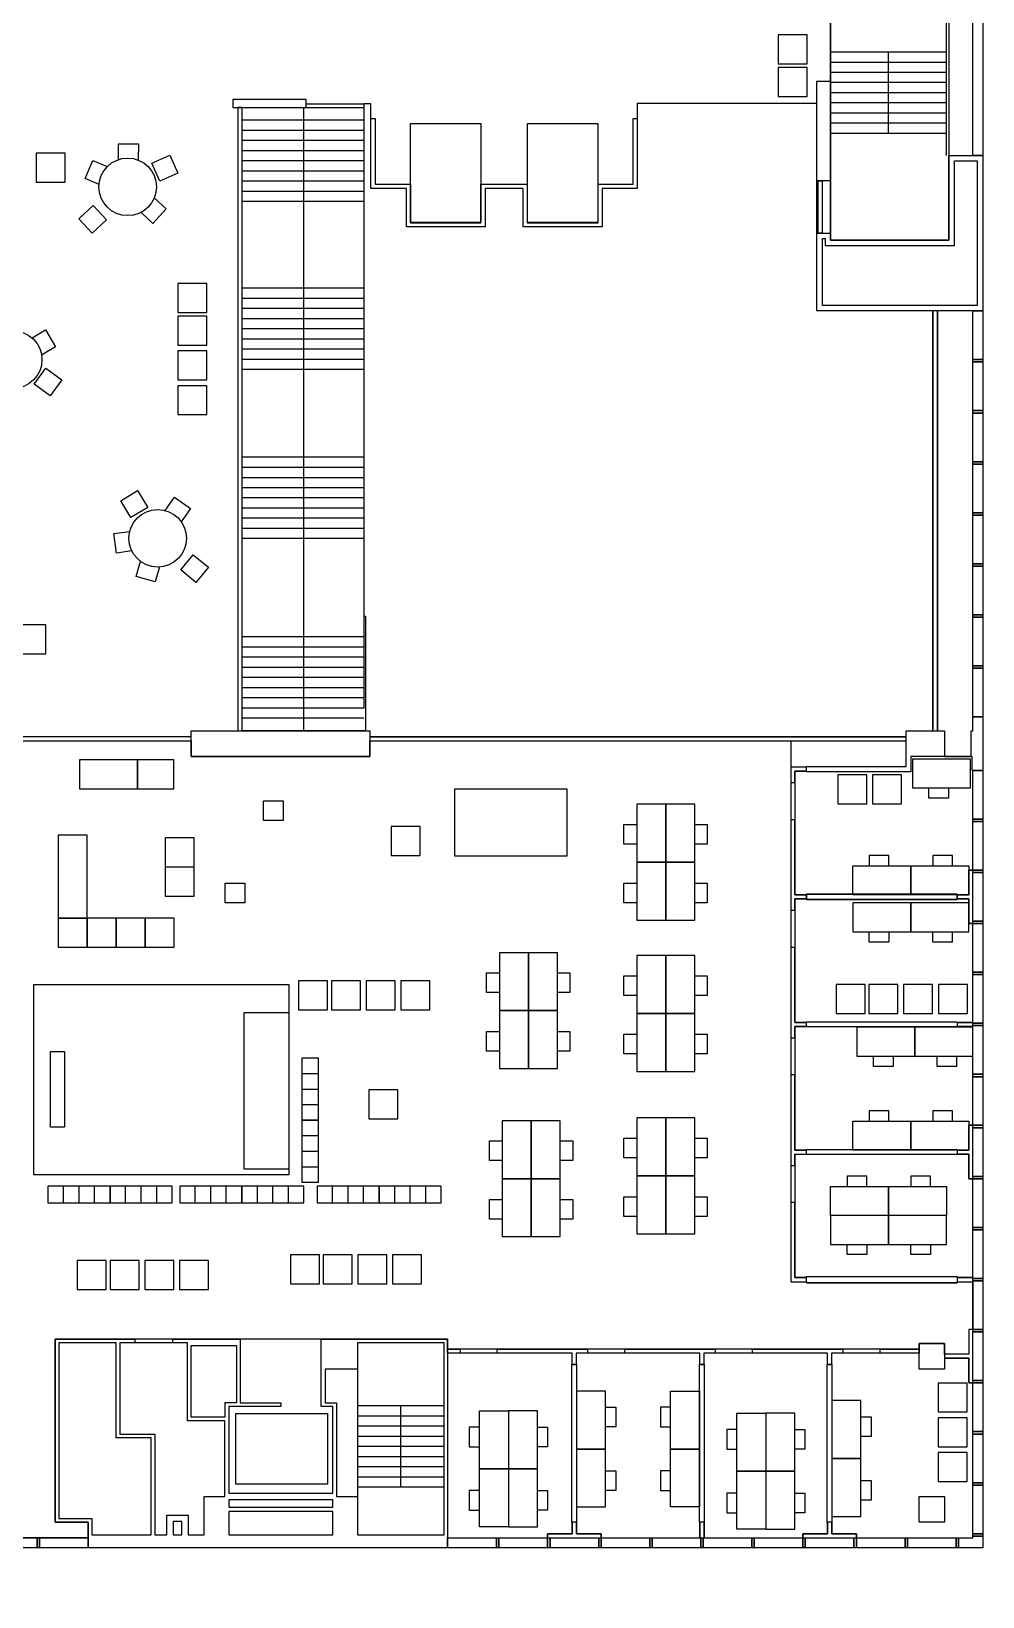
# Model space of a CAD drawing. Extents: x -199 to 9291, y -8332 to -2424.
# Drawn here: x 7019 to 9291, y -8332 to -4594 of the extents above; entities that cross this region are included whole.
import ezdxf

# ---------------------------------------------------------------- set-up
doc = ezdxf.new("R2010")
doc.units = 0
for name, color, linetype in [('0_VOID', 7, 'CONTINUOUS'), ('CHAIR', 142, 'CONTINUOUS'), ('ELEVATORS', 2, 'CONTINUOUS'), ('ELEVATORS_PRIMARY', 222, 'CONTINUOUS'), ('ENTRANCE', 30, 'CONTINUOUS'), ('FLOOR', 3, 'CONTINUOUS'), ('FURNITURE', 2, 'CONTINUOUS'), ('OFFICES', 1, 'CONTINUOUS'), ('STAIRS', 2, 'CONTINUOUS'), ('WALLS', 6, 'CONTINUOUS')]:
    doc.layers.add(name, color=color, linetype=linetype)

msp = doc.modelspace()

# ---------------------------------------------------------------- linework, layer by layer
at = {"layer": '0_VOID'}
for points in [[(7830, -4766.4), (7812.9, -4766.4), (7812.9, -5990.5), (7817, -5990.5), (7817, -6264.4), (7827.5, -6264.4), (7827.5, -6278.2), (9107.7, -6278.2), (9107.7, -6264.4), (9171.9, -6264.4), (9171.9, -5261.4), (8894.7, -5261.4), (8894.7, -4765.6), (8465.6, -4765.6), (8465.6, -4968.8), (8381.9, -4968.8), (8381.9, -5060.6), (8193.3, -5060.6), (8193.3, -4968.8), (8102.3, -4968.8), (8102.3, -5060.6), (7914.5, -5060.6), (7914.5, -4968.8), (7830, -4968.8)], [(9267, -5749.1), (9267, -5749.1), (9267, -5743.4), (9267, -5743.4), (9267, -5627.2), (9267, -5627.2), (9267, -5621.5), (9267, -5621.5), (9267, -5505.2), (9267, -5505.2), (9267, -5499.5), (9267, -5499.5), (9267, -5499.5), (9267, -5383.3), (9267, -5383.3), (9267, -5377.6), (9267, -5377.6), (9267, -5261.4), (9182.9, -5261.4), (9182.9, -6264.4), (9199.5, -6264.4), (9199.5, -6325.4), (9262.9, -6325.4), (9262.9, -6264.4), (9267, -6264.4), (9267, -6231.1), (9267, -6231.1), (9267, -6114.8), (9267, -6114.8), (9267, -6109.1), (9267, -6109.1), (9267, -6109.1), (9267, -5992.9), (9267, -5992.9), (9267, -5987.2), (9267, -5987.2), (9267, -5871), (9267, -5871), (9267, -5865.3), (9267, -5865.3)], [(7391.9, -7725.8), (7356.9, -7725.8), (7265.9, -7725.8), (7230.1, -7725.8), (7230.1, -7943.6), (7313.8, -7943.6), (7313.8, -8184.2), (7342.3, -8184.2), (7342.3, -8137.1), (7393.5, -8137.1), (7393.5, -8184.2), (7431.7, -8184.2), (7431.7, -8093.2), (7481.3, -8093.2), (7481.3, -7911.9), (7391.9, -7911.9)]]:
    msp.add_lwpolyline(points, close=True, dxfattribs=at)
at = {"layer": 'CHAIR'}
for points in [[(8871.8, -4671.1), (8871.8, -4601.9), (8802.6, -4601.9), (8802.6, -4671.1), (8871.8, -4671.1)], [(8871.8, -4671.1), (8871.8, -4601.9), (8802.6, -4601.9), (8802.6, -4671.1), (8871.8, -4671.1)], [(8871.8, -4749.4), (8871.8, -4680.2), (8802.6, -4680.2), (8802.6, -4749.4), (8871.8, -4749.4)], [(8871.8, -4749.4), (8871.8, -4680.2), (8802.6, -4680.2), (8802.6, -4749.4), (8871.8, -4749.4)], [(7100.1, -4884.6), (7030.9, -4884.6), (7030.9, -4953.8), (7100.1, -4953.8), (7100.1, -4884.6)], [(7100.1, -4884.6), (7030.9, -4884.6), (7030.9, -4953.8), (7100.1, -4953.8), (7100.1, -4884.6)], [(7227.4, -4899.9), (7227.5, -4862.5), (7274.5, -4862.5), (7274.4, -4901.1)], [(7325.5, -4951.4), (7306.7, -4908.3), (7349.7, -4889.5), (7368.6, -4932.5), (7325.5, -4951.4)], [(7180.8, -4959.6), (7147.2, -4944.8), (7166.1, -4901.8), (7200.3, -4916.8)], [(7166.9, -5009.2), (7198.7, -5043.8), (7164.2, -5075.6), (7132.3, -5041.1), (7166.9, -5009.2)], [(7312.6, -4991.3), (7341.3, -5017.8), (7309.4, -5052.3), (7280.9, -5026)], [(7438.1, -5265.1), (7438.1, -5195.9), (7368.9, -5195.9), (7368.9, -5265.1), (7438.1, -5265.1)], [(7438.1, -5265.1), (7438.1, -5195.9), (7368.9, -5195.9), (7368.9, -5265.1), (7438.1, -5265.1)], [(7020.6, -5325.6), (7052.9, -5306.7), (7076.7, -5347.2), (7043.4, -5366.8)], [(7438.1, -5343.3), (7438.1, -5274.1), (7368.9, -5274.1), (7368.9, -5343.3), (7438.1, -5343.3)], [(7438.1, -5343.3), (7438.1, -5274.1), (7368.9, -5274.1), (7368.9, -5343.3), (7438.1, -5343.3)], [(7438.1, -5426.2), (7438.1, -5357), (7368.9, -5357), (7368.9, -5426.2), (7438.1, -5426.2)], [(7438.1, -5426.2), (7438.1, -5357), (7368.9, -5357), (7368.9, -5426.2), (7438.1, -5426.2)], [(7026, -5436.3), (7053.6, -5398.2), (7091.7, -5425.8), (7064.1, -5463.8), (7026, -5436.3)], [(7438.1, -5509.1), (7438.1, -5439.9), (7368.9, -5439.9), (7368.9, -5509.1), (7438.1, -5509.1)], [(7438.1, -5509.1), (7438.1, -5439.9), (7368.9, -5439.9), (7368.9, -5509.1), (7438.1, -5509.1)], [(7297, -5730.6), (7256.8, -5755.1), (7232.4, -5715), (7272.5, -5690.5), (7297, -5730.6)], [(7338.3, -5737.9), (7360.6, -5706), (7399.2, -5732.9), (7376.9, -5764.8)], [(7259.2, -5834.7), (7222.1, -5839.8), (7215.8, -5793.2), (7254.1, -5788)], [(7324.7, -5872.9), (7314.6, -5908.2), (7269.4, -5895.3), (7279.7, -5859.4)], [(7375.8, -5880), (7405.7, -5843.7), (7441.9, -5873.7), (7412, -5909.9), (7375.8, -5880)], [(7053.8, -6010.9), (6984.6, -6010.9), (6984.6, -6080.1), (7053.8, -6080.1), (7053.8, -6010.9)], [(7053.8, -6010.9), (6984.6, -6010.9), (6984.6, -6080.1), (7053.8, -6080.1), (7053.8, -6010.9)], [(9013.8, -6369.2), (8944.6, -6369.2), (8944.6, -6438.4), (9013.8, -6438.4), (9013.8, -6369.2)], [(9013.8, -6369.2), (8944.6, -6369.2), (8944.6, -6438.4), (9013.8, -6438.4), (9013.8, -6369.2)], [(9096.7, -6369.2), (9027.5, -6369.2), (9027.5, -6438.4), (9096.7, -6438.4), (9096.7, -6369.2)], [(9096.7, -6369.2), (9027.5, -6369.2), (9027.5, -6438.4), (9096.7, -6438.4), (9096.7, -6369.2)], [(9209.2, -6425), (9162.2, -6425), (9162.2, -6400.7)], [(9209.2, -6400.7), (9209.2, -6425)], [(7620.3, -6478.1), (7573.4, -6478.1), (7573.4, -6431.1), (7620.3, -6431.1), (7620.3, -6478.1)], [(8464.7, -6534.8), (8434.1, -6534.8), (8434.1, -6487.8), (8464.7, -6487.8)], [(8603.1, -6487.8), (8633.1, -6487.8), (8633.1, -6534.8)], [(7152.2, -6711.4), (7152.2, -6513.2), (7082.9, -6513.2), (7082.9, -6711.4), (7152.2, -6711.4)], [(7152.2, -6711.4), (7152.2, -6513.2), (7082.9, -6513.2), (7082.9, -6711.4), (7152.2, -6711.4)], [(7408.1, -6589), (7408.1, -6519.7), (7338.9, -6519.7), (7338.9, -6589), (7408.1, -6589)], [(8633.1, -6534.8), (8603.1, -6534.8)], [(9066.7, -6562.3), (9019.7, -6562.3), (9019.7, -6586.6)], [(9066.7, -6586.6), (9066.7, -6562.3)], [(9218.7, -6562.3), (9171.7, -6562.3), (9171.7, -6586.6)], [(9218.7, -6586.6), (9218.7, -6562.3)], [(7408.1, -6658.7), (7408.1, -6589.5), (7338.9, -6589.5), (7338.9, -6658.7), (7408.1, -6658.7)], [(7408.1, -6658.7), (7408.1, -6589.5), (7338.9, -6589.5), (7338.9, -6658.7), (7408.1, -6658.7)], [(7528.8, -6675.2), (7481.8, -6675.2), (7481.8, -6628.2), (7528.8, -6628.2), (7528.8, -6675.2)], [(8464.7, -6674.7), (8434.1, -6674.7), (8434.1, -6627.8), (8464.7, -6627.8)], [(8603.1, -6627.8), (8633.1, -6627.8), (8633.1, -6674.7)], [(8633.1, -6674.7), (8603.1, -6674.7)], [(7152.2, -6780.6), (7152.2, -6711.4), (7082.9, -6711.4), (7082.9, -6780.6), (7152.2, -6780.6)], [(7152.2, -6780.6), (7152.2, -6711.4), (7082.9, -6711.4), (7082.9, -6780.6), (7152.2, -6780.6)], [(7221.4, -6780.6), (7221.4, -6711.4), (7152.2, -6711.4), (7152.2, -6780.6), (7221.4, -6780.6)], [(7221.4, -6780.6), (7221.4, -6711.4), (7152.2, -6711.4), (7152.2, -6780.6), (7221.4, -6780.6)], [(7290.6, -6780.6), (7290.6, -6711.4), (7221.4, -6711.4), (7221.4, -6780.6), (7290.6, -6780.6)], [(7290.6, -6780.6), (7290.6, -6711.4), (7221.4, -6711.4), (7221.4, -6780.6), (7290.6, -6780.6)], [(7359.8, -6780.6), (7359.8, -6711.4), (7290.6, -6711.4), (7290.6, -6780.6), (7359.8, -6780.6)], [(7359.8, -6780.6), (7359.8, -6711.4), (7290.6, -6711.4), (7290.6, -6780.6), (7359.8, -6780.6)], [(9066.7, -6768.7), (9019.7, -6768.7), (9019.7, -6744.5)], [(9066.7, -6744.5), (9066.7, -6768.7)], [(9218.7, -6768.7), (9171.7, -6768.7), (9171.7, -6744.5)], [(9218.7, -6768.7), (9218.7, -6744.5)], [(8136.8, -6889.3), (8106.1, -6889.3), (8106.1, -6842.3), (8136.8, -6842.3)], [(8275.2, -6842.3), (8305.1, -6842.3), (8305.1, -6889.3)], [(8464.7, -6896), (8434.1, -6896), (8434.1, -6849), (8464.7, -6849)], [(8603.1, -6849), (8633.1, -6849), (8633.1, -6896)], [(9010, -6870.3), (8940.8, -6870.3), (8940.8, -6939.5), (9010, -6939.5), (9010, -6870.3)], [(9010, -6870.3), (8940.8, -6870.3), (8940.8, -6939.5), (9010, -6939.5), (9010, -6870.3)], [(9088.2, -6870.3), (9019, -6870.3), (9019, -6939.5), (9088.2, -6939.5), (9088.2, -6870.3)], [(9088.2, -6870.3), (9019, -6870.3), (9019, -6939.5), (9088.2, -6939.5), (9088.2, -6870.3)], [(9171.1, -6870.3), (9101.9, -6870.3), (9101.9, -6939.5), (9171.1, -6939.5), (9171.1, -6870.3)], [(9171.1, -6870.3), (9101.9, -6870.3), (9101.9, -6939.5), (9171.1, -6939.5), (9171.1, -6870.3)], [(9254, -6870.3), (9184.8, -6870.3), (9184.8, -6939.5), (9254, -6939.5), (9254, -6870.3)], [(9254, -6870.3), (9184.8, -6870.3), (9184.8, -6939.5), (9254, -6939.5), (9254, -6870.3)], [(8305.1, -6889.3), (8275.2, -6889.3)], [(8633.1, -6896), (8603.1, -6896)], [(8136.8, -7029.3), (8106.1, -7029.3), (8106.1, -6982.3), (8136.8, -6982.3)], [(8275.2, -6982.3), (8305.1, -6982.3), (8305.1, -7029.3)], [(8464.7, -7036), (8434.1, -7036), (8434.1, -6989), (8464.7, -6989)], [(8603.1, -6989), (8633.1, -6989), (8633.1, -7036)], [(8305.1, -7029.3), (8275.2, -7029.3)], [(8633.1, -7036), (8603.1, -7036)], [(9076.5, -7065.8), (9029.5, -7065.8), (9029.5, -7041.5)], [(9076.5, -7041.5), (9076.5, -7065.8)], [(9228.5, -7065.8), (9181.5, -7065.8), (9181.5, -7041.5)], [(9228.5, -7065.8), (9228.5, -7041.5)], [(9066.7, -7171.9), (9019.7, -7171.9), (9019.7, -7196.2)], [(9066.7, -7196.2), (9066.7, -7171.9)], [(9218.7, -7171.9), (9171.7, -7171.9), (9171.7, -7196.2)], [(9218.7, -7196.2), (9218.7, -7171.9)], [(8143.4, -7290.7), (8112.8, -7290.7), (8112.8, -7243.7), (8143.4, -7243.7)], [(8281.9, -7243.7), (8311.8, -7243.7), (8311.8, -7290.7)], [(8464.7, -7284), (8434.1, -7284), (8434.1, -7237), (8464.7, -7237)], [(8603.1, -7237), (8633.1, -7237), (8633.1, -7284)], [(8633.1, -7284), (8603.1, -7284)], [(8311.8, -7290.7), (8281.9, -7290.7)], [(9013.7, -7328.1), (8966.7, -7328.1), (8966.7, -7352.3)], [(9013.7, -7352.3), (9013.7, -7328.1)], [(9165.7, -7328.1), (9118.7, -7328.1), (9118.7, -7352.3)], [(9165.7, -7352.3), (9165.7, -7328.1)], [(8143.4, -7430.6), (8112.8, -7430.6), (8112.8, -7383.6), (8143.4, -7383.6)], [(8281.9, -7383.6), (8311.8, -7383.6), (8311.8, -7430.6)], [(8464.7, -7423.9), (8434.1, -7423.9), (8434.1, -7376.9), (8464.7, -7376.9)], [(8603.1, -7376.9), (8633.1, -7376.9), (8633.1, -7423.9)], [(8311.8, -7430.6), (8281.9, -7430.6)], [(8633.1, -7423.9), (8603.1, -7423.9)], [(9013.7, -7515), (8966.7, -7515), (8966.7, -7490.7)], [(9013.7, -7490.7), (9013.7, -7515)], [(9165.7, -7515), (9118.7, -7515), (9118.7, -7490.7)], [(9165.7, -7490.7), (9165.7, -7515)], [(9253.3, -7891), (9253.3, -7821.8), (9184.1, -7821.8), (9184.1, -7891), (9253.3, -7891)], [(9253.3, -7891), (9253.3, -7821.8), (9184.1, -7821.8), (9184.1, -7891), (9253.3, -7891)], [(8414.4, -7879.6), (8414.4, -7926.6), (8390.1, -7926.6)], [(8390.1, -7879.6), (8414.4, -7879.6)], [(8520.9, -7879.6), (8520.9, -7926.6), (8545.1, -7926.6)], [(8545.1, -7879.6), (8520.9, -7879.6)], [(9024, -7902.3), (9024, -7949.3), (8999.7, -7949.3)], [(8999.7, -7902.3), (9024, -7902.3)], [(9253.3, -7973.9), (9253.3, -7904.7), (9184.1, -7904.7), (9184.1, -7973.9), (9253.3, -7973.9)], [(9253.3, -7973.9), (9253.3, -7904.7), (9184.1, -7904.7), (9184.1, -7973.9), (9253.3, -7973.9)], [(8064.8, -7926.9), (8064.8, -7973.9), (8089, -7973.9)], [(8089, -7926.9), (8064.8, -7926.9)], [(8251.7, -7926.9), (8251.7, -7973.9), (8227.4, -7973.9)], [(8227.4, -7926.9), (8251.7, -7926.9)], [(8679.4, -7932.6), (8679.4, -7979.6), (8703.6, -7979.6)], [(8703.6, -7932.6), (8679.4, -7932.6)], [(8866.3, -7932.6), (8866.3, -7979.6), (8842, -7979.6)], [(8842, -7932.6), (8866.3, -7932.6)], [(9253.3, -8056.7), (9253.3, -7987.5), (9184.1, -7987.5), (9184.1, -8056.7), (9253.3, -8056.7)], [(9253.3, -8056.7), (9253.3, -7987.5), (9184.1, -7987.5), (9184.1, -8056.7), (9253.3, -8056.7)], [(8390.1, -8031.6), (8414.4, -8031.6)], [(8414.4, -8031.6), (8414.4, -8078.6), (8390.1, -8078.6)], [(8545.1, -8031.6), (8520.9, -8031.6)], [(8520.9, -8031.6), (8520.9, -8078.6), (8545.1, -8078.6)], [(8999.7, -8054.3), (9024, -8054.3)], [(9024, -8054.3), (9024, -8101.3), (8999.7, -8101.3)], [(8089, -8078.9), (8064.8, -8078.9)], [(8064.8, -8078.9), (8064.8, -8125.9), (8089, -8125.9)], [(8227.4, -8078.9), (8251.7, -8078.9)], [(8251.7, -8078.9), (8251.7, -8125.9), (8227.4, -8125.9)], [(8703.6, -8084.6), (8679.4, -8084.6)], [(8679.4, -8084.6), (8679.4, -8131.6), (8703.6, -8131.6)], [(8842, -8084.6), (8866.3, -8084.6)], [(8866.3, -8084.6), (8866.3, -8131.6), (8842, -8131.6)]]:
    msp.add_lwpolyline(points, dxfattribs=at)
at = {"layer": 'ELEVATORS'}
msp.add_lwpolyline([(7507.1, -7895), (7725.9, -7895), (7725.9, -8063.3), (7507.1, -8063.3)], close=True, dxfattribs=at)
at = {"layer": 'ELEVATORS_PRIMARY'}
for points in [[(8092.1, -5050.1), (7924.7, -5050.1), (7924.7, -4813.5), (8092.1, -4813.5)], [(8371.3, -5050.1), (8203.9, -5050.1), (8203.9, -4813.5), (8371.3, -4813.5)]]:
    msp.add_lwpolyline(points, close=True, dxfattribs=at)
at = {"layer": 'ENTRANCE'}
for points in [[(8927.3, -4408), (9210.1, -4408), (9210.1, -5092.3), (8927.3, -5092.3)], [(7522.7, -4775.3), (7812.9, -4775.3), (7812.9, -6209.7), (7522.7, -6209.7)], [(8092.1, -5050.1), (7924.7, -5050.1), (7924.7, -4813.5), (8092.1, -4813.5)], [(8371.3, -5050.1), (8203.9, -5050.1), (8203.9, -4813.5), (8371.3, -4813.5)]]:
    msp.add_lwpolyline(points, close=True, dxfattribs=at)
at = {"layer": 'FLOOR'}
msp.add_lwpolyline([(-198.9, -3331.8), (4799.9, -3331.8), (4799.9, -3489.5), (5206.3, -3489.5), (5206.3, -2423.9), (9290.6, -2423.9), (9290.6, -8215.1), (5206.3, -8215.1), (5206.3, -7820.1), (4799.9, -7820.1), (4799.9, -8332.2), (-198.9, -8332.2)], close=True, dxfattribs=at)
at = {"layer": 'FURNITURE'}
for points in [[(7272.6, -6402.4), (7272.6, -6333.2), (7134.2, -6333.2), (7134.2, -6402.4), (7272.6, -6402.4)], [(7272.6, -6402.4), (7272.6, -6333.2), (7134.2, -6333.2), (7134.2, -6402.4), (7272.6, -6402.4)], [(7272.6, -6333.2), (7272.6, -6402.4), (7359.2, -6402.4), (7359.2, -6333.2), (7272.6, -6333.2)], [(7272.6, -6333.2), (7272.6, -6402.4), (7359.2, -6402.4), (7359.2, -6333.2), (7272.6, -6333.2)], [(9261.3, -6400.7), (9261.3, -6331.5), (9122.9, -6331.5), (9122.9, -6400.7), (9261.3, -6400.7)], [(9261.3, -6400.7), (9261.3, -6331.5), (9122.9, -6331.5), (9122.9, -6400.7), (9261.3, -6400.7)], [(8533.9, -6439.6), (8464.7, -6439.6), (8464.7, -6578), (8533.9, -6578), (8533.9, -6439.6)], [(8533.9, -6439.6), (8464.7, -6439.6), (8464.7, -6578), (8533.9, -6578), (8533.9, -6439.6)], [(8603.1, -6439.6), (8533.9, -6439.6), (8533.9, -6578), (8603.1, -6578), (8603.1, -6439.6)], [(8603.1, -6439.6), (8533.9, -6439.6), (8533.9, -6578), (8603.1, -6578), (8603.1, -6439.6)], [(7947.6, -6492.6), (7878.4, -6492.6), (7878.4, -6561.8), (7947.6, -6561.8), (7947.6, -6492.6)], [(8533.9, -6578), (8464.7, -6578), (8464.7, -6716.4), (8533.9, -6716.4), (8533.9, -6578)], [(8533.9, -6578), (8464.7, -6578), (8464.7, -6716.4), (8533.9, -6716.4), (8533.9, -6578)], [(8603.1, -6578), (8533.9, -6578), (8533.9, -6716.4), (8603.1, -6716.4), (8603.1, -6578)], [(8603.1, -6578), (8533.9, -6578), (8533.9, -6716.4), (8603.1, -6716.4), (8603.1, -6578)], [(9118.8, -6586.6), (9118.8, -6655.8), (8980.4, -6655.8), (8980.4, -6586.6), (9118.8, -6586.6)], [(9118.8, -6586.6), (9118.8, -6655.8), (8980.4, -6655.8), (8980.4, -6586.6), (9118.8, -6586.6)], [(9257.3, -6586.6), (9257.3, -6655.8), (9118.8, -6655.8), (9118.8, -6586.6), (9257.3, -6586.6)], [(9257.3, -6586.6), (9257.3, -6655.8), (9118.8, -6655.8), (9118.8, -6586.6), (9257.3, -6586.6)], [(9118.8, -6744.5), (9118.8, -6675.3), (8980.4, -6675.3), (8980.4, -6744.5), (9118.8, -6744.5)], [(9118.8, -6744.5), (9118.8, -6675.3), (8980.4, -6675.3), (8980.4, -6744.5), (9118.8, -6744.5)], [(9257.3, -6744.5), (9257.3, -6675.3), (9118.8, -6675.3), (9118.8, -6744.5), (9257.3, -6744.5)], [(9257.3, -6744.5), (9257.3, -6675.3), (9118.8, -6675.3), (9118.8, -6744.5), (9257.3, -6744.5)], [(8206, -6794.1), (8136.8, -6794.1), (8136.8, -6932.5), (8206, -6932.5), (8206, -6794.1)], [(8206, -6794.1), (8136.8, -6794.1), (8136.8, -6932.5), (8206, -6932.5), (8206, -6794.1)], [(8275.2, -6794.1), (8206, -6794.1), (8206, -6932.5), (8275.2, -6932.5), (8275.2, -6794.1)], [(8275.2, -6794.1), (8206, -6794.1), (8206, -6932.5), (8275.2, -6932.5), (8275.2, -6794.1)], [(8533.9, -6800.8), (8464.7, -6800.8), (8464.7, -6939.2), (8533.9, -6939.2), (8533.9, -6800.8)], [(8533.9, -6800.8), (8464.7, -6800.8), (8464.7, -6939.2), (8533.9, -6939.2), (8533.9, -6800.8)], [(8603.1, -6800.8), (8533.9, -6800.8), (8533.9, -6939.2), (8603.1, -6939.2), (8603.1, -6800.8)], [(8603.1, -6800.8), (8533.9, -6800.8), (8533.9, -6939.2), (8603.1, -6939.2), (8603.1, -6800.8)], [(7726.5, -6861.2), (7657.3, -6861.2), (7657.3, -6930.4), (7726.5, -6930.4), (7726.5, -6861.2)], [(7726.5, -6861.2), (7657.3, -6861.2), (7657.3, -6930.4), (7726.5, -6930.4), (7726.5, -6861.2)], [(7804.7, -6861.2), (7735.5, -6861.2), (7735.5, -6930.4), (7804.7, -6930.4), (7804.7, -6861.2)], [(7804.7, -6861.2), (7735.5, -6861.2), (7735.5, -6930.4), (7804.7, -6930.4), (7804.7, -6861.2)], [(7887.6, -6861.2), (7818.4, -6861.2), (7818.4, -6930.4), (7887.6, -6930.4), (7887.6, -6861.2)], [(7887.6, -6861.2), (7818.4, -6861.2), (7818.4, -6930.4), (7887.6, -6930.4), (7887.6, -6861.2)], [(7970.5, -6861.2), (7901.3, -6861.2), (7901.3, -6930.4), (7970.5, -6930.4), (7970.5, -6861.2)], [(7970.5, -6861.2), (7901.3, -6861.2), (7901.3, -6930.4), (7970.5, -6930.4), (7970.5, -6861.2)], [(8206, -6932.5), (8136.8, -6932.5), (8136.8, -7070.9), (8206, -7070.9), (8206, -6932.5)], [(8206, -6932.5), (8136.8, -6932.5), (8136.8, -7070.9), (8206, -7070.9), (8206, -6932.5)], [(8275.2, -6932.5), (8206, -6932.5), (8206, -7070.9), (8275.2, -7070.9), (8275.2, -6932.5)], [(8275.2, -6932.5), (8206, -6932.5), (8206, -7070.9), (8275.2, -7070.9), (8275.2, -6932.5)], [(8533.9, -6939.2), (8464.7, -6939.2), (8464.7, -7077.6), (8533.9, -7077.6), (8533.9, -6939.2)], [(8533.9, -6939.2), (8464.7, -6939.2), (8464.7, -7077.6), (8533.9, -7077.6), (8533.9, -6939.2)], [(8603.1, -6939.2), (8533.9, -6939.2), (8533.9, -7077.6), (8603.1, -7077.6), (8603.1, -6939.2)], [(8603.1, -6939.2), (8533.9, -6939.2), (8533.9, -7077.6), (8603.1, -7077.6), (8603.1, -6939.2)], [(9128.6, -7041.5), (9128.6, -6972.3), (8990.2, -6972.3), (8990.2, -7041.5), (9128.6, -7041.5)], [(9128.6, -7041.5), (9128.6, -6972.3), (8990.2, -6972.3), (8990.2, -7041.5), (9128.6, -7041.5)], [(9267, -7041.5), (9267, -6972.3), (9128.6, -6972.3), (9128.6, -7041.5), (9267, -7041.5)], [(9267, -7041.5), (9267, -6972.3), (9128.6, -6972.3), (9128.6, -7041.5), (9267, -7041.5)], [(7664.8, -7045.7), (7664.8, -7194), (7704.3, -7194), (7704.3, -7045.7), (7664.8, -7045.7)], [(7664.8, -7082.7), (7704.3, -7082.7)], [(7664.8, -7082.7), (7704.3, -7082.7)], [(7664.8, -7119.8), (7704.3, -7119.8)], [(7664.8, -7119.8), (7704.3, -7119.8)], [(7894.1, -7121.3), (7824.9, -7121.3), (7824.9, -7190.5), (7894.1, -7190.5), (7894.1, -7121.3)], [(7664.8, -7156.9), (7704.3, -7156.9)], [(7664.8, -7156.9), (7704.3, -7156.9)], [(7664.8, -7194), (7664.8, -7342.2), (7704.3, -7342.2), (7704.3, -7194), (7664.8, -7194)], [(8212.7, -7195.4), (8143.4, -7195.4), (8143.4, -7333.8), (8212.7, -7333.8), (8212.7, -7195.4)], [(8212.7, -7195.4), (8143.4, -7195.4), (8143.4, -7333.8), (8212.7, -7333.8), (8212.7, -7195.4)], [(8281.9, -7195.4), (8212.7, -7195.4), (8212.7, -7333.8), (8281.9, -7333.8), (8281.9, -7195.4)], [(8281.9, -7195.4), (8212.7, -7195.4), (8212.7, -7333.8), (8281.9, -7333.8), (8281.9, -7195.4)], [(8533.9, -7188.7), (8464.7, -7188.7), (8464.7, -7327.1), (8533.9, -7327.1), (8533.9, -7188.7)], [(8533.9, -7188.7), (8464.7, -7188.7), (8464.7, -7327.1), (8533.9, -7327.1), (8533.9, -7188.7)], [(8603.1, -7188.7), (8533.9, -7188.7), (8533.9, -7327.1), (8603.1, -7327.1), (8603.1, -7188.7)], [(8603.1, -7188.7), (8533.9, -7188.7), (8533.9, -7327.1), (8603.1, -7327.1), (8603.1, -7188.7)], [(9118.8, -7196.2), (9118.8, -7265.4), (8980.4, -7265.4), (8980.4, -7196.2), (9118.8, -7196.2)], [(9118.8, -7196.2), (9118.8, -7265.4), (8980.4, -7265.4), (8980.4, -7196.2), (9118.8, -7196.2)], [(9257.3, -7196.2), (9257.3, -7265.4), (9118.8, -7265.4), (9118.8, -7196.2), (9257.3, -7196.2)], [(9257.3, -7196.2), (9257.3, -7265.4), (9118.8, -7265.4), (9118.8, -7196.2), (9257.3, -7196.2)], [(7664.8, -7231), (7704.3, -7231)], [(7664.8, -7231), (7704.3, -7231)], [(7664.8, -7268.1), (7704.3, -7268.1)], [(7664.8, -7268.1), (7704.3, -7268.1)], [(7664.8, -7305.2), (7704.3, -7305.2)], [(7664.8, -7305.2), (7704.3, -7305.2)], [(8533.9, -7327.1), (8464.7, -7327.1), (8464.7, -7465.6), (8533.9, -7465.6), (8533.9, -7327.1)], [(8533.9, -7327.1), (8464.7, -7327.1), (8464.7, -7465.6), (8533.9, -7465.6), (8533.9, -7327.1)], [(8603.1, -7327.1), (8533.9, -7327.1), (8533.9, -7465.6), (8603.1, -7465.6), (8603.1, -7327.1)], [(8603.1, -7327.1), (8533.9, -7327.1), (8533.9, -7465.6), (8603.1, -7465.6), (8603.1, -7327.1)], [(7058.7, -7391.3), (7207, -7391.3), (7207, -7351.8), (7058.7, -7351.8), (7058.7, -7391.3)], [(7095.8, -7391.3), (7095.8, -7351.8)], [(7095.8, -7391.3), (7095.8, -7351.8)], [(7132.9, -7391.3), (7132.9, -7351.8)], [(7132.9, -7391.3), (7132.9, -7351.8)], [(7170, -7391.3), (7170, -7351.8)], [(7170, -7391.3), (7170, -7351.8)], [(7207, -7391.3), (7355.3, -7391.3), (7355.3, -7351.8), (7207, -7351.8), (7207, -7391.3)], [(7244.1, -7391.3), (7244.1, -7351.8)], [(7244.1, -7391.3), (7244.1, -7351.8)], [(7281.2, -7391.3), (7281.2, -7351.8)], [(7281.2, -7391.3), (7281.2, -7351.8)], [(7318.3, -7391.3), (7318.3, -7351.8)], [(7318.3, -7391.3), (7318.3, -7351.8)], [(7373.3, -7391.3), (7521.6, -7391.3), (7521.6, -7351.8), (7373.3, -7351.8), (7373.3, -7391.3)], [(7410.4, -7391.3), (7410.4, -7351.8)], [(7410.4, -7391.3), (7410.4, -7351.8)], [(7447.5, -7391.3), (7447.5, -7351.8)], [(7447.5, -7391.3), (7447.5, -7351.8)], [(7484.6, -7391.3), (7484.6, -7351.8)], [(7484.6, -7391.3), (7484.6, -7351.8)], [(7521.6, -7391.3), (7669.9, -7391.3), (7669.9, -7351.8), (7521.6, -7351.8), (7521.6, -7391.3)], [(7558.7, -7391.3), (7558.7, -7351.8)], [(7558.7, -7391.3), (7558.7, -7351.8)], [(7595.8, -7391.3), (7595.8, -7351.8)], [(7595.8, -7391.3), (7595.8, -7351.8)], [(7632.9, -7391.3), (7632.9, -7351.8)], [(7632.9, -7391.3), (7632.9, -7351.8)], [(7701.3, -7391.3), (7849.6, -7391.3), (7849.6, -7351.8), (7701.3, -7351.8), (7701.3, -7391.3)], [(7738.4, -7391.3), (7738.4, -7351.8)], [(7738.4, -7391.3), (7738.4, -7351.8)], [(7775.5, -7391.3), (7775.5, -7351.8)], [(7775.5, -7391.3), (7775.5, -7351.8)], [(7812.5, -7391.3), (7812.5, -7351.8)], [(7812.5, -7391.3), (7812.5, -7351.8)], [(7849.6, -7391.3), (7997.9, -7391.3), (7997.9, -7351.8), (7849.6, -7351.8), (7849.6, -7391.3)], [(7886.7, -7391.3), (7886.7, -7351.8)], [(7886.7, -7391.3), (7886.7, -7351.8)], [(7923.8, -7391.3), (7923.8, -7351.8)], [(7923.8, -7391.3), (7923.8, -7351.8)], [(7960.8, -7391.3), (7960.8, -7351.8)], [(7960.8, -7391.3), (7960.8, -7351.8)], [(8212.7, -7333.8), (8143.4, -7333.8), (8143.4, -7472.2), (8212.7, -7472.2), (8212.7, -7333.8)], [(8212.7, -7333.8), (8143.4, -7333.8), (8143.4, -7472.2), (8212.7, -7472.2), (8212.7, -7333.8)], [(8281.9, -7333.8), (8212.7, -7333.8), (8212.7, -7472.2), (8281.9, -7472.2), (8281.9, -7333.8)], [(8281.9, -7333.8), (8212.7, -7333.8), (8212.7, -7472.2), (8281.9, -7472.2), (8281.9, -7333.8)], [(9065.8, -7352.3), (9065.8, -7421.5), (8927.4, -7421.5), (8927.4, -7352.3), (9065.8, -7352.3)], [(9065.8, -7352.3), (9065.8, -7421.5), (8927.4, -7421.5), (8927.4, -7352.3), (9065.8, -7352.3)], [(9204.2, -7352.3), (9204.2, -7421.5), (9065.8, -7421.5), (9065.8, -7352.3), (9204.2, -7352.3)], [(9204.2, -7352.3), (9204.2, -7421.5), (9065.8, -7421.5), (9065.8, -7352.3), (9204.2, -7352.3)], [(9065.8, -7490.7), (9065.8, -7421.5), (8927.4, -7421.5), (8927.4, -7490.7), (9065.8, -7490.7)], [(9065.8, -7490.7), (9065.8, -7421.5), (8927.4, -7421.5), (8927.4, -7490.7), (9065.8, -7490.7)], [(9204.2, -7490.7), (9204.2, -7421.5), (9065.8, -7421.5), (9065.8, -7490.7), (9204.2, -7490.7)], [(9204.2, -7490.7), (9204.2, -7421.5), (9065.8, -7421.5), (9065.8, -7490.7), (9204.2, -7490.7)], [(7198, -7529.4), (7128.8, -7529.4), (7128.8, -7598.6), (7198, -7598.6), (7198, -7529.4)], [(7198, -7529.4), (7128.8, -7529.4), (7128.8, -7598.6), (7198, -7598.6), (7198, -7529.4)], [(7276.2, -7529.4), (7207, -7529.4), (7207, -7598.6), (7276.2, -7598.6), (7276.2, -7529.4)], [(7276.2, -7529.4), (7207, -7529.4), (7207, -7598.6), (7276.2, -7598.6), (7276.2, -7529.4)], [(7359.1, -7529.4), (7289.9, -7529.4), (7289.9, -7598.6), (7359.1, -7598.6), (7359.1, -7529.4)], [(7359.1, -7529.4), (7289.9, -7529.4), (7289.9, -7598.6), (7359.1, -7598.6), (7359.1, -7529.4)], [(7442, -7529.4), (7372.8, -7529.4), (7372.8, -7598.6), (7442, -7598.6), (7442, -7529.4)], [(7442, -7529.4), (7372.8, -7529.4), (7372.8, -7598.6), (7442, -7598.6), (7442, -7529.4)], [(7706.7, -7516), (7637.5, -7516), (7637.5, -7585.2), (7706.7, -7585.2), (7706.7, -7516)], [(7706.7, -7516), (7637.5, -7516), (7637.5, -7585.2), (7706.7, -7585.2), (7706.7, -7516)], [(7785, -7516), (7715.7, -7516), (7715.7, -7585.2), (7785, -7585.2), (7785, -7516)], [(7785, -7516), (7715.7, -7516), (7715.7, -7585.2), (7785, -7585.2), (7785, -7516)], [(7867.8, -7516), (7798.6, -7516), (7798.6, -7585.2), (7867.8, -7585.2), (7867.8, -7516)], [(7867.8, -7516), (7798.6, -7516), (7798.6, -7585.2), (7867.8, -7585.2), (7867.8, -7516)], [(7950.7, -7516), (7881.5, -7516), (7881.5, -7585.2), (7950.7, -7585.2), (7950.7, -7516)], [(7950.7, -7516), (7881.5, -7516), (7881.5, -7585.2), (7950.7, -7585.2), (7950.7, -7516)], [(8390.1, -7841.1), (8320.9, -7841.1), (8320.9, -7979.5), (8390.1, -7979.5), (8390.1, -7841.1)], [(8390.1, -7841.1), (8320.9, -7841.1), (8320.9, -7979.5), (8390.1, -7979.5), (8390.1, -7841.1)], [(8545.1, -7841.1), (8614.3, -7841.1), (8614.3, -7979.5), (8545.1, -7979.5), (8545.1, -7841.1)], [(8545.1, -7841.1), (8614.3, -7841.1), (8614.3, -7979.5), (8545.1, -7979.5), (8545.1, -7841.1)], [(8089, -7888.4), (8158.2, -7888.4), (8158.2, -8026.8), (8089, -8026.8), (8089, -7888.4)], [(8089, -7888.4), (8158.2, -7888.4), (8158.2, -8026.8), (8089, -8026.8), (8089, -7888.4)], [(8227.4, -7888.4), (8158.2, -7888.4), (8158.2, -8026.8), (8227.4, -8026.8), (8227.4, -7888.4)], [(8227.4, -7888.4), (8158.2, -7888.4), (8158.2, -8026.8), (8227.4, -8026.8), (8227.4, -7888.4)], [(8999.7, -7863.8), (8930.5, -7863.8), (8930.5, -8002.2), (8999.7, -8002.2), (8999.7, -7863.8)], [(8999.7, -7863.8), (8930.5, -7863.8), (8930.5, -8002.2), (8999.7, -8002.2), (8999.7, -7863.8)], [(8703.6, -7894.1), (8772.8, -7894.1), (8772.8, -8032.5), (8703.6, -8032.5), (8703.6, -7894.1)], [(8703.6, -7894.1), (8772.8, -7894.1), (8772.8, -8032.5), (8703.6, -8032.5), (8703.6, -7894.1)], [(8842, -7894.1), (8772.8, -7894.1), (8772.8, -8032.5), (8842, -8032.5), (8842, -7894.1)], [(8842, -7894.1), (8772.8, -7894.1), (8772.8, -8032.5), (8842, -8032.5), (8842, -7894.1)], [(8390.1, -7979.5), (8320.9, -7979.5), (8320.9, -8117.9), (8390.1, -8117.9), (8390.1, -7979.5)], [(8390.1, -7979.5), (8320.9, -7979.5), (8320.9, -8117.9), (8390.1, -8117.9), (8390.1, -7979.5)], [(8545.1, -7979.5), (8614.3, -7979.5), (8614.3, -8117.9), (8545.1, -8117.9), (8545.1, -7979.5)], [(8545.1, -7979.5), (8614.3, -7979.5), (8614.3, -8117.9), (8545.1, -8117.9), (8545.1, -7979.5)], [(8089, -8026.8), (8158.2, -8026.8), (8158.2, -8165.2), (8089, -8165.2), (8089, -8026.8)], [(8089, -8026.8), (8158.2, -8026.8), (8158.2, -8165.2), (8089, -8165.2), (8089, -8026.8)], [(8227.4, -8026.8), (8158.2, -8026.8), (8158.2, -8165.2), (8227.4, -8165.2), (8227.4, -8026.8)], [(8227.4, -8026.8), (8158.2, -8026.8), (8158.2, -8165.2), (8227.4, -8165.2), (8227.4, -8026.8)], [(8703.6, -8032.5), (8772.8, -8032.5), (8772.8, -8170.9), (8703.6, -8170.9), (8703.6, -8032.5)], [(8703.6, -8032.5), (8772.8, -8032.5), (8772.8, -8170.9), (8703.6, -8170.9), (8703.6, -8032.5)], [(8842, -8032.5), (8772.8, -8032.5), (8772.8, -8170.9), (8842, -8170.9), (8842, -8032.5)], [(8842, -8032.5), (8772.8, -8032.5), (8772.8, -8170.9), (8842, -8170.9), (8842, -8032.5)], [(8999.7, -8002.2), (8930.5, -8002.2), (8930.5, -8140.6), (8999.7, -8140.6), (8999.7, -8002.2)], [(8999.7, -8002.2), (8930.5, -8002.2), (8930.5, -8140.6), (8999.7, -8140.6), (8999.7, -8002.2)]]:
    msp.add_lwpolyline(points, dxfattribs=at)
for points in [[(8030, -6402.9), (8297.8, -6402.9), (8297.8, -6563.4), (8030, -6563.4)], [(7024.9, -6869.7), (7634, -6869.7), (7634, -7324.6), (7024.9, -7324.6)], [(7526.9, -6936.6), (7634, -6936.6), (7634, -7311.2), (7526.9, -7311.2)], [(7065.1, -7030.3), (7098.5, -7030.3), (7098.5, -7210.9), (7065.1, -7210.9)]]:
    msp.add_lwpolyline(points, close=True, dxfattribs=at)
for centre in [(7249.2, -4965), (6975.6, -5377.5), (7320.8, -5804.4)]:
    msp.add_circle(centre, 68.7, dxfattribs=at)
at = {"layer": 'OFFICES'}
msp.add_lwpolyline([(5968.7, -6288), (7400.8, -6288), (7400.8, -6325.4), (7827.5, -6325.4), (7827.5, -6288), (8832.6, -6288), (8832.6, -7579.9), (8869.5, -7579.9), (8869.5, -7582.8), (9229.6, -7582.8), (9229.6, -7579.9), (9267, -7579.9), (9267, -7693.9), (9257.3, -7693.9), (9257.3, -7752.9), (9199.5, -7752.9), (9199.5, -7727.4), (9138.6, -7727.4), (9138.6, -7740.8), (8012.9, -7740.8), (8012.9, -7716.9), (7711.3, -7716.9), (7075.7, -7716.9), (7075.7, -8154.2), (7154.5, -8154.2), (7154.5, -8191.5), (5943.1, -8191.5)], dxfattribs=at)
for points in [[(9267, -6358.7), (9265.4, -6358.7), (9265.4, -6325.4), (9262.9, -6325.4), (9199.5, -6325.4), (9119.1, -6325.4), (9119.1, -6361.9), (8869.5, -6361.9), (8869.5, -6360.7), (8842.3, -6360.7), (8842.3, -6387.9), (8842.3, -6655.8), (8869.5, -6655.8), (8869.5, -6654.5), (9229.6, -6654.5), (9229.6, -6655.8), (9257.3, -6655.8), (9257.3, -6596.8), (9267, -6596.8), (9267, -6480.6), (9267, -6480.6), (9267, -6474.9), (9267, -6474.9)], [(9267, -6846.4), (9267, -6846.4), (9267, -6840.7), (9267, -6840.7), (9267, -6840.7), (9267, -6724.4), (9257.3, -6724.4), (9257.3, -6665.5), (9229.6, -6665.5), (9229.6, -6666.7), (8869.5, -6666.7), (8869.5, -6665.5), (8842.3, -6665.5), (8842.3, -6960.6), (8869.5, -6960.6), (8869.5, -6959.3), (9229.6, -6959.3), (9229.6, -6960.6), (9267, -6960.6)], [(9267, -6970.3), (9229.6, -6970.3), (9229.6, -6971.5), (8869.5, -6971.5), (8869.5, -6970.3), (8842.3, -6970.3), (8842.3, -7265.4), (8869.5, -7265.4), (8869.5, -7264.1), (9229.6, -7264.1), (9229.6, -7265.4), (9257.3, -7265.4), (9257.3, -7206.4), (9267, -7206.4), (9267, -7090.2), (9267, -7090.2), (9267, -7084.5), (9267, -7084.5)], [(9267, -7456), (9267, -7456), (9267, -7450.3), (9267, -7450.3), (9267, -7334), (9257.3, -7334), (9257.3, -7275.1), (9229.6, -7275.1), (9229.6, -7276.3), (8869.5, -7276.3), (8842.3, -7275.1), (8842.3, -7390.9), (8842.3, -7570.2), (8869.5, -7570.2), (8869.5, -7567.3), (9229.6, -7567.3), (9229.6, -7570.2), (9267, -7570.2)], [(8309.5, -7777.8), (8310.3, -7777.8), (8310.3, -7750.6), (8042.9, -7750.6), (8012.9, -7750.6), (8012.9, -8191.5), (8129.9, -8191.5), (8135.6, -8191.5), (8251.8, -8191.5), (8251.8, -8181.8), (8310.7, -8181.8), (8310.7, -8154.2), (8309.5, -8154.2)], [(8614.3, -7777.8), (8615.1, -7777.8), (8615.1, -7750.6), (8320.1, -7750.6), (8320.1, -7777.8), (8320.9, -7777.8), (8320.9, -8154.2), (8320.5, -8181.8), (8379.4, -8181.8), (8379.4, -8191.5), (8379.4, -8191.5), (8495.7, -8191.5), (8501.3, -8191.5), (8615.5, -8191.5), (8615.5, -8154.2), (8614.3, -8154.2)], [(8919.1, -7777.8), (8919.9, -7777.8), (8919.9, -7750.6), (8624.9, -7750.6), (8624.9, -7777.8), (8625.7, -7777.8), (8625.7, -8154.2), (8625.3, -8154.2), (8625.3, -8191.5), (8739.5, -8191.5), (8745.2, -8191.5), (8861.4, -8191.5), (8861.4, -8181.8), (8920.3, -8181.8), (8920.3, -8154.2), (8919.1, -8154.2)], [(9267, -7943.6), (9267, -7943.6), (9267, -7943.6), (9267, -7937.9), (9267, -7821.7), (9267, -7821.7), (9267, -7821.5), (9257.3, -7821.5), (9257.3, -7762.6), (9199.5, -7762.6), (9199.5, -7788.4), (9138.6, -7788.4), (9138.6, -7750.6), (9045.4, -7750.6), (8929.7, -7750.6), (8929.7, -7777.8), (8930.5, -7777.8), (8930.5, -8154.2), (8930.1, -8154.2), (8930.1, -8181.8), (8989, -8181.8), (8989, -8191.5), (9105.3, -8191.5), (9105.3, -8191.5), (9110.9, -8191.5), (9227.2, -8191.5), (9232.9, -8191.5), (9267, -8191.5), (9267, -8187.5), (9267, -8187.5), (9267, -8181.8), (9267, -8065.6), (9267, -8065.6), (9267, -8059.9)]]:
    msp.add_lwpolyline(points, close=True, dxfattribs=at)
at = {"layer": 'STAIRS'}
for p, q in [((9204, -4889.9), (9204, -4408)), ((9204, -4643.4), (8927.3, -4643.4)), ((9204, -4667.7), (8927.3, -4667.7)), ((9065.6, -4837.5), (9065.6, -4643.4)), ((9204, -4691.9), (8927.3, -4691.9)), ((9204, -4716.2), (8927.3, -4716.2)), ((9204, -4740.4), (8927.3, -4740.4)), ((7669.9, -6264.4), (7669.9, -4775.3)), ((9204, -4764.7), (8927.3, -4764.7)), ((7812.9, -4806), (7522.7, -4806)), ((9204, -4789), (8927.3, -4789)), ((9204, -4813.2), (8927.3, -4813.2)), ((7812.9, -4830.3), (7522.7, -4830.3)), ((7812.9, -4854.5), (7522.7, -4854.5)), ((9204, -4837.5), (8927.3, -4837.5)), ((7812.9, -4878.8), (7522.7, -4878.8)), ((7812.9, -4903.1), (7522.7, -4903.1)), ((7812.9, -4927.3), (7522.7, -4927.3)), ((7812.9, -4951.6), (7522.7, -4951.6)), ((7812.9, -4975.8), (7522.7, -4975.8)), ((7812.9, -5000.1), (7522.7, -5000.1)), ((7812.9, -5207.3), (7522.7, -5207.3)), ((7812.9, -5231.5), (7522.7, -5231.5)), ((7812.9, -5255.8), (7522.7, -5255.8)), ((7812.9, -5280), (7522.7, -5280)), ((7812.9, -5304.3), (7522.7, -5304.3)), ((7812.9, -5328.6), (7522.7, -5328.6)), ((7812.9, -5352.8), (7522.7, -5352.8)), ((7812.9, -5377.1), (7522.7, -5377.1)), ((7812.9, -5401.3), (7522.7, -5401.3)), ((7812.9, -5611), (7522.7, -5611)), ((7812.9, -5635.3), (7522.7, -5635.3)), ((7812.9, -5659.6), (7522.7, -5659.6)), ((7812.9, -5683.8), (7522.7, -5683.8)), ((7812.9, -5708.1), (7522.7, -5708.1)), ((7812.9, -5732.3), (7522.7, -5732.3)), ((7812.9, -5756.6), (7522.7, -5756.6)), ((7812.9, -5780.8), (7522.7, -5780.8)), ((7812.9, -5805.1), (7522.7, -5805.1)), ((7812.9, -6039.9), (7522.7, -6039.9)), ((7812.9, -6064.1), (7522.7, -6064.1)), ((7812.9, -6088.4), (7522.7, -6088.4)), ((7812.9, -6112.6), (7522.7, -6112.6)), ((7812.9, -6136.9), (7522.7, -6136.9)), ((7812.9, -6161.2), (7522.7, -6161.2)), ((7812.9, -6185.4), (7522.7, -6185.4)), ((7812.9, -6209.7), (7522.7, -6209.7)), ((7812.9, -6233.9), (7522.7, -6233.9)), ((7797.5, -7788.4), (7797.5, -8093.2)), ((8004.7, -7876.6), (7797.5, -7876.6)), ((7901.1, -8070.6), (7901.1, -7876.6)), ((8004.7, -7900.8), (7797.5, -7900.8)), ((8004.7, -7925.1), (7797.5, -7925.1)), ((8004.7, -7949.4), (7797.5, -7949.4)), ((8004.7, -7973.6), (7797.5, -7973.6)), ((8004.7, -7997.9), (7797.5, -7997.9)), ((8004.7, -8022.1), (7797.5, -8022.1)), ((8004.7, -8046.4), (7797.5, -8046.4)), ((8004.7, -8070.6), (7797.5, -8070.6))]:
    msp.add_line(p, q, dxfattribs=at)
for points in [[(8927.3, -4530.7), (8927.3, -5092.3), (9210.1, -5092.3), (9210.1, -4889.9), (9267, -4889.9), (9267, -4408), (8927.3, -4408)], [(8927.3, -4530.7), (8927.3, -5092.3), (9210.1, -5092.3), (9210.1, -4889.9), (9267, -4889.9), (9267, -4408), (8927.3, -4408)], [(7812.9, -4766.4), (7812.9, -5990.5), (7817, -5990.5), (7817, -6264.4), (7522.7, -6264.4), (7522.7, -4775.3), (7675.5, -4775.3), (7675.5, -4766.4)], [(7812.9, -4766.4), (7812.9, -5990.5), (7817, -5990.5), (7817, -6264.4), (7522.7, -6264.4), (7522.7, -4775.3), (7675.5, -4775.3), (7675.5, -4766.4)], [(7720.2, -7788.4), (7720.2, -7868.9), (7747.9, -7868.9), (7747.9, -8093.2), (7797.5, -8093.2), (7797.5, -8184.2), (8004.7, -8184.2), (8004.7, -7725.8), (7797.5, -7725.8), (7797.5, -7788.4)]]:
    msp.add_lwpolyline(points, close=True, dxfattribs=at)
at = {"layer": 'WALLS'}
for points in [[(9267, -4889.9), (9267, -4408), (9290.6, -4408), (9290.6, -4889.9)], [(8894.7, -4712.8), (8927.3, -4712.8), (8927.3, -4950.9), (8894.7, -4950.9)], [(7500, -4775.3), (7675.5, -4775.3), (7675.5, -4756.6), (7500, -4756.6)], [(7511.8, -6264.4), (7522.7, -6264.4), (7522.7, -4775.3), (7511.8, -4775.3)], [(8465.6, -4801.4), (8465.6, -4968.8), (8381.9, -4968.8), (8381.9, -5060.6), (8193.3, -5060.6), (8193.3, -4968.8), (8102.3, -4968.8), (8102.3, -5060.6), (7914.5, -5060.6), (7914.5, -4968.8), (7830, -4968.8), (7830, -4801.4), (7839.7, -4801.4), (7839.7, -4959), (7924.3, -4959), (7924.3, -5050.9), (8092.5, -5050.9), (8092.5, -4959), (8203, -4959), (8203, -5050.9), (8372.1, -5050.9), (8372.1, -4959), (8455.8, -4959), (8455.8, -4801.4)], [(8894.7, -5075.3), (8927.3, -5075.3), (8927.3, -5092.3), (9210.1, -5092.3), (9210.1, -4889.9), (9290.6, -4889.9), (9290.6, -5261.4), (8894.7, -5261.4)], [(8907.7, -5088.3), (8914.2, -5088.3), (8914.2, -5105.3), (9223.1, -5105.3), (9223.1, -4903), (9277.6, -4903), (9277.6, -5248.4), (8907.7, -5248.4)], [(8897.6, -5075.3), (8897.6, -4950.9), (8907.3, -4950.9), (8907.3, -5075.3)], [(9171.9, -6264.4), (9182.9, -6264.4), (9182.9, -5261.4), (9171.9, -5261.4)], [(9267, -5377.6), (9267, -5261.4), (9290.6, -5261.4), (9290.6, -5377.6)], [(9267, -5383.3), (9267, -5377.6), (9290.6, -5377.6), (9290.6, -5383.3)], [(9267, -5499.5), (9267, -5383.3), (9290.6, -5383.3), (9290.6, -5499.5)], [(9267, -5505.2), (9267, -5499.5), (9290.6, -5499.5), (9290.6, -5505.2)], [(9267, -5621.5), (9267, -5505.2), (9290.6, -5505.2), (9290.6, -5621.5)], [(9267, -5627.2), (9267, -5621.5), (9290.6, -5621.5), (9290.6, -5627.2)], [(9267, -5743.4), (9267, -5627.2), (9290.6, -5627.2), (9290.6, -5743.4)], [(9267, -5749.1), (9267, -5743.4), (9290.6, -5743.4), (9290.6, -5749.1)], [(9267, -5865.3), (9267, -5749.1), (9290.6, -5749.1), (9290.6, -5865.3)], [(9267, -5871), (9267, -5865.3), (9290.6, -5865.3), (9290.6, -5871)], [(9267, -5987.2), (9267, -5871), (9290.6, -5871), (9290.6, -5987.2)], [(9267, -5992.9), (9267, -5987.2), (9290.6, -5987.2), (9290.6, -5992.9)], [(9267, -6109.1), (9267, -5992.9), (9290.6, -5992.9), (9290.6, -6109.1)], [(9267, -6114.8), (9267, -6109.1), (9290.6, -6109.1), (9290.6, -6114.8)], [(9267, -6231.1), (9267, -6114.8), (9290.6, -6114.8), (9290.6, -6231.1)], [(9267, -6358.7), (9265.4, -6358.7), (9265.4, -6325.4), (9262.9, -6325.4), (9262.9, -6264.4), (9267, -6264.4), (9267, -6231.1), (9290.6, -6231.1), (9290.6, -6358.7)], [(6108.5, -6288), (7400.8, -6288), (7400.8, -6278.2), (6108.5, -6278.2)], [(7400.8, -6264.4), (7827.5, -6264.4), (7827.5, -6325.4), (7400.8, -6325.4)], [(7827.5, -6288), (9107.7, -6288), (9107.7, -6278.2), (7827.5, -6278.2)], [(9107.7, -6264.4), (9199.5, -6264.4), (9199.5, -6325.4), (9119.1, -6325.4), (9119.1, -6361.9), (8869.5, -6361.9), (8869.5, -6349.7), (9107.7, -6349.7)], [(8832.6, -6351), (8832.6, -6387.9), (8842.3, -6387.9), (8842.3, -6360.7), (8869.5, -6360.7), (8869.5, -6351)], [(9267, -6474.9), (9267, -6358.7), (9290.6, -6358.7), (9290.6, -6474.9)], [(8842.3, -6476.5), (8832.6, -6476.5), (8832.6, -6692.7), (8842.3, -6692.7), (8842.3, -6665.5), (8869.5, -6665.5), (8869.5, -6655.8), (8842.3, -6655.8)], [(9267, -6480.6), (9267, -6474.9), (9290.6, -6474.9), (9290.6, -6480.6)], [(9267, -6596.8), (9267, -6480.6), (9290.6, -6480.6), (9290.6, -6596.8)], [(9257.3, -6665.5), (9257.3, -6724.4), (9267, -6724.4), (9267, -6596.8), (9257.3, -6596.8), (9257.3, -6655.8), (9229.6, -6655.8), (9229.6, -6665.5)], [(9267, -6602.5), (9267, -6596.8), (9290.6, -6596.8), (9290.6, -6602.5)], [(9267, -6718.7), (9267, -6602.5), (9290.6, -6602.5), (9290.6, -6718.7)], [(8869.5, -6666.7), (9229.6, -6666.7), (9229.6, -6654.5), (8869.5, -6654.5)], [(9267, -6724.4), (9267, -6718.7), (9290.6, -6718.7), (9290.6, -6724.4)], [(9267, -6840.7), (9267, -6724.4), (9290.6, -6724.4), (9290.6, -6840.7)], [(8842.3, -6781.3), (8832.6, -6781.3), (8832.6, -6997.5), (8842.3, -6997.5), (8842.3, -6970.3), (8869.5, -6970.3), (8869.5, -6960.6), (8842.3, -6960.6)], [(9267, -6846.4), (9267, -6840.7), (9290.6, -6840.7), (9290.6, -6846.4)], [(9267, -6962.6), (9267, -6846.4), (9290.6, -6846.4), (9290.6, -6962.6)], [(8869.5, -6959.3), (9229.6, -6959.3), (9229.6, -6971.5), (8869.5, -6971.5)], [(9267, -6960.6), (9229.6, -6960.6), (9229.6, -6970.3), (9267, -6970.3)], [(9267, -6968.3), (9267, -6962.6), (9290.6, -6962.6), (9290.6, -6968.3)], [(9267, -7084.5), (9267, -6968.3), (9290.6, -6968.3), (9290.6, -7084.5)], [(8842.3, -7086.1), (8832.6, -7086.1), (8832.6, -7302.3), (8842.3, -7302.3), (8842.3, -7275.1), (8869.5, -7275.1), (8869.5, -7265.4), (8842.3, -7265.4)], [(9267, -7090.2), (9267, -7084.5), (9290.6, -7084.5), (9290.6, -7090.2)], [(9267, -7206.4), (9267, -7090.2), (9290.6, -7090.2), (9290.6, -7206.4)], [(9257.3, -7275.1), (9257.3, -7334), (9267, -7334), (9267, -7206.4), (9257.3, -7206.4), (9257.3, -7265.4), (9229.6, -7265.4), (9229.6, -7275.1)], [(9267, -7212.1), (9267, -7206.4), (9290.6, -7206.4), (9290.6, -7212.1)], [(9267, -7328.3), (9267, -7212.1), (9290.6, -7212.1), (9290.6, -7328.3)], [(8869.5, -7264.1), (9229.6, -7264.1), (9229.6, -7276.3), (8869.5, -7276.3)], [(9267, -7334), (9267, -7328.3), (9290.6, -7328.3), (9290.6, -7334)], [(9267, -7450.3), (9267, -7334), (9290.6, -7334), (9290.6, -7450.3)], [(8869.5, -7579.9), (8869.5, -7570.2), (8842.3, -7570.2), (8842.3, -7390.9), (8832.6, -7390.9), (8832.6, -7579.9)], [(9267, -7456), (9267, -7450.3), (9290.6, -7450.3), (9290.6, -7456)], [(9267, -7572.2), (9267, -7456), (9290.6, -7456), (9290.6, -7572.2)], [(8869.5, -7567.3), (9229.6, -7567.3), (9229.6, -7582.8), (8869.5, -7582.8)], [(9267, -7570.2), (9229.6, -7570.2), (9229.6, -7579.9), (9267, -7579.9)], [(9267, -7577.9), (9267, -7572.2), (9290.6, -7572.2), (9290.6, -7577.9)], [(9267, -7694.1), (9267, -7577.9), (9290.6, -7577.9), (9290.6, -7694.1)], [(9257.3, -7762.6), (9257.3, -7821.5), (9267, -7821.5), (9267, -7693.9), (9257.3, -7693.9), (9257.3, -7752.9), (9199.5, -7752.9), (9199.5, -7762.6)], [(9267, -7699.8), (9267, -7694.1), (9290.6, -7694.1), (9290.6, -7699.8)], [(9267, -7816), (9267, -7699.8), (9290.6, -7699.8), (9290.6, -7816)], [(8012.9, -7716.9), (8012.9, -8215.1), (7154.5, -8215.1), (7154.5, -8154.2), (7075.7, -8154.2), (7075.7, -7716.9), (7265.9, -7716.9), (7265.9, -7725.8), (7230.1, -7725.8), (7230.1, -7943.6), (7313.8, -7943.6), (7313.8, -8184.2), (7342.3, -8184.2), (7342.3, -8137.1), (7393.5, -8137.1), (7393.5, -8184.2), (7431.7, -8184.2), (7431.7, -8093.2), (7481.3, -8093.2), (7481.3, -7911.9), (7391.9, -7911.9), (7391.9, -7725.8), (7356.9, -7725.8), (7356.9, -7716.9), (7517.9, -7716.9), (7517.9, -7868.9), (7614.6, -7868.9), (7614.6, -7877.8), (7490.2, -7877.8), (7490.2, -8085.1), (7738.9, -8085.1), (7738.9, -7877.8), (7711.3, -7877.8), (7711.3, -7716.9)], [(7163.5, -8184.2), (7304.9, -8184.2), (7304.9, -7952.6), (7221.2, -7952.6), (7221.2, -7725.8), (7084.6, -7725.8), (7084.6, -8145.2), (7163.5, -8145.2)], [(7481.3, -7903), (7400.8, -7903), (7400.8, -7732.3), (7508.9, -7732.3), (7508.9, -7868.9), (7481.3, -7868.9)], [(7720.2, -7788.4), (7720.2, -7868.9), (7747.9, -7868.9), (7747.9, -8093.2), (7797.5, -8093.2), (7797.5, -8184.2), (8004.7, -8184.2), (8004.7, -7725.8), (7797.5, -7725.8), (7797.5, -7788.4)], [(9138.6, -7727.4), (9199.5, -7727.4), (9199.5, -7788.4), (9138.6, -7788.4)], [(8042.9, -7750.6), (8012.9, -7750.6), (8012.9, -7740.8), (8042.9, -7740.8)], [(8131.1, -7750.6), (8131.1, -7740.8), (8347.3, -7740.8), (8347.3, -7750.6), (8320.1, -7750.6), (8320.1, -7777.8), (8310.3, -7777.8), (8310.3, -7750.6)], [(8435.9, -7750.6), (8435.9, -7740.8), (8652.1, -7740.8), (8652.1, -7750.6), (8624.9, -7750.6), (8624.9, -7777.8), (8615.1, -7777.8), (8615.1, -7750.6)], [(8740.7, -7750.6), (8740.7, -7740.8), (8956.9, -7740.8), (8956.9, -7750.6), (8929.7, -7750.6), (8929.7, -7777.8), (8919.9, -7777.8), (8919.9, -7750.6)], [(9138.6, -7750.6), (9045.4, -7750.6), (9045.4, -7740.8), (9138.6, -7740.8)], [(8309.5, -7777.8), (8320.9, -7777.8), (8320.9, -8154.2), (8309.5, -8154.2)], [(8625.7, -8154.2), (8614.3, -8154.2), (8614.3, -7777.8), (8625.7, -7777.8)], [(8919.1, -7777.8), (8930.5, -7777.8), (8930.5, -8154.2), (8919.1, -8154.2)], [(9267, -7821.7), (9267, -7816), (9290.6, -7816), (9290.6, -7821.7)], [(9267, -7937.9), (9267, -7821.7), (9290.6, -7821.7), (9290.6, -7937.9)], [(9267, -7943.6), (9267, -7937.9), (9290.6, -7937.9), (9290.6, -7943.6)], [(9267, -8059.9), (9267, -7943.6), (9290.6, -7943.6), (9290.6, -8059.9)], [(9267, -8065.6), (9267, -8059.9), (9290.6, -8059.9), (9290.6, -8065.6)], [(9267, -8181.8), (9267, -8065.6), (9290.6, -8065.6), (9290.6, -8181.8)], [(7490.2, -8118.4), (7738.9, -8118.4), (7738.9, -8100.5), (7490.2, -8100.5)], [(9138.6, -8093.2), (9199.5, -8093.2), (9199.5, -8154.2), (9138.6, -8154.2)], [(7738.9, -8129), (7490.2, -8129), (7490.2, -8184.2), (7738.9, -8184.2)], [(7357.7, -8184.2), (7378.1, -8184.2), (7378.1, -8152.5), (7357.7, -8152.5)], [(8310.7, -8181.8), (8251.8, -8181.8), (8251.8, -8191.5), (8379.4, -8191.5), (8379.4, -8181.8), (8320.5, -8181.8), (8320.5, -8154.2), (8310.7, -8154.2)], [(8625.3, -8191.5), (8625.3, -8154.2), (8615.5, -8154.2), (8615.5, -8191.5)], [(8920.3, -8181.8), (8861.4, -8181.8), (8861.4, -8191.5), (8989, -8191.5), (8989, -8181.8), (8930.1, -8181.8), (8930.1, -8154.2), (8920.3, -8154.2)], [(9290.6, -8191.5), (9290.6, -8215.1), (9232.9, -8215.1), (9232.9, -8191.5), (9267, -8191.5), (9267, -8187.5), (9290.6, -8187.5)], [(9267, -8187.5), (9267, -8181.8), (9290.6, -8181.8), (9290.6, -8187.5)], [(6916.4, -8191.5), (7032.6, -8191.5), (7032.6, -8215.1), (6916.4, -8215.1)], [(7032.6, -8191.5), (7038.3, -8191.5), (7038.3, -8215.1), (7032.6, -8215.1)], [(7038.3, -8191.5), (7154.5, -8191.5), (7154.5, -8215.1), (7038.3, -8215.1)], [(8012.9, -8191.5), (8129.9, -8191.5), (8129.9, -8215.1), (8012.9, -8215.1)], [(8129.9, -8191.5), (8135.6, -8191.5), (8135.6, -8215.1), (8129.9, -8215.1)], [(8135.6, -8191.5), (8251.8, -8191.5), (8251.8, -8215.1), (8135.6, -8215.1)], [(8251.8, -8191.5), (8257.5, -8191.5), (8257.5, -8215.1), (8251.8, -8215.1)], [(8257.5, -8191.5), (8373.7, -8191.5), (8373.7, -8215.1), (8257.5, -8215.1)], [(8373.7, -8191.5), (8379.4, -8191.5), (8379.4, -8215.1), (8373.7, -8215.1)], [(8379.4, -8191.5), (8495.7, -8191.5), (8495.7, -8215.1), (8379.4, -8215.1)], [(8495.7, -8191.5), (8501.3, -8191.5), (8501.3, -8215.1), (8495.7, -8215.1)], [(8501.3, -8191.5), (8617.6, -8191.5), (8617.6, -8215.1), (8501.3, -8215.1)], [(8617.6, -8191.5), (8623.3, -8191.5), (8623.3, -8215.1), (8617.6, -8215.1)], [(8623.3, -8191.5), (8739.5, -8191.5), (8739.5, -8215.1), (8623.3, -8215.1)], [(8739.5, -8191.5), (8745.2, -8191.5), (8745.2, -8215.1), (8739.5, -8215.1)], [(8745.2, -8191.5), (8861.4, -8191.5), (8861.4, -8215.1), (8745.2, -8215.1)], [(8861.4, -8191.5), (8867.1, -8191.5), (8867.1, -8215.1), (8861.4, -8215.1)], [(8867.1, -8191.5), (8983.3, -8191.5), (8983.3, -8215.1), (8867.1, -8215.1)], [(8983.3, -8191.5), (8989, -8191.5), (8989, -8215.1), (8983.3, -8215.1)], [(8989, -8191.5), (9105.3, -8191.5), (9105.3, -8215.1), (8989, -8215.1)], [(9105.3, -8191.5), (9110.9, -8191.5), (9110.9, -8215.1), (9105.3, -8215.1)], [(9110.9, -8191.5), (9227.2, -8191.5), (9227.2, -8215.1), (9110.9, -8215.1)], [(9227.2, -8191.5), (9232.9, -8191.5), (9232.9, -8215.1), (9227.2, -8215.1)]]:
    msp.add_lwpolyline(points, close=True, dxfattribs=at)

doc.saveas('drawing.dxf')
